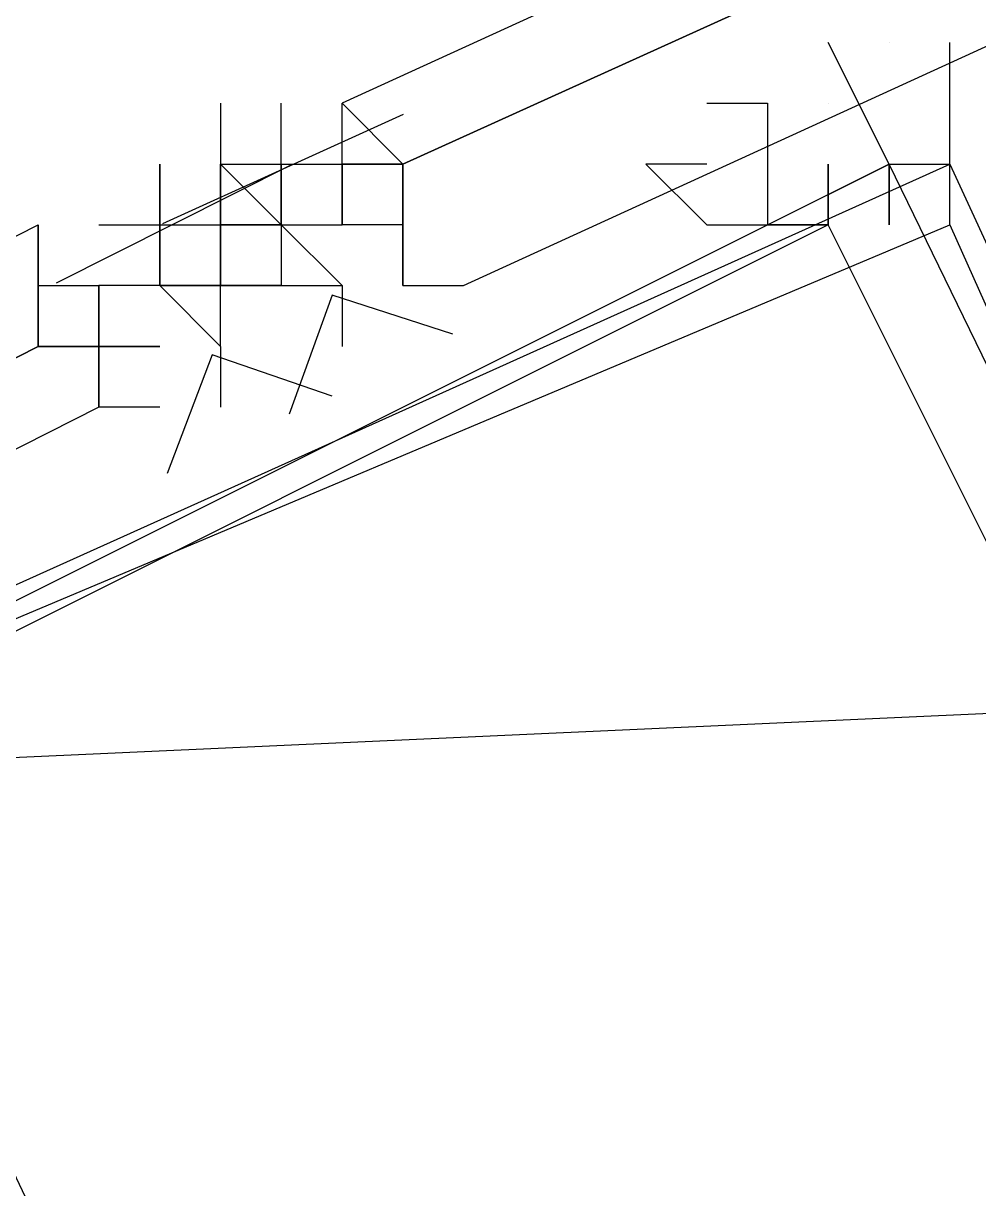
# Model space of a CAD drawing. Header units: feet. Extents: x -84 to 198, y -22 to 181.
# Drawn here: x 40.9168 to 41.1264, y 143.3397 to 143.5953 of the extents above; entities that cross this region are included whole.
import ezdxf

# ---------------------------------------------------------------- set-up
doc = ezdxf.new("R2010")
doc.units = ezdxf.units.FT
doc.layers.add('A-LINEA', color=7, linetype='CONTINUOUS')

msp = doc.modelspace()

# ---------------------------------------------------------------- linework, layer by layer
at = {"layer": 'A-LINEA'}
for p, q in [((137.2414, 147.8002), (39.8639, 143.3866)), ((137.2414, 147.8002), (39.8639, 143.3866)), ((41.0933, 143.5911), (41.0933, 143.5911)), ((41.0933, 143.5911), (41.0933, 143.5911)), ((40.96, 143.5778), (40.96, 143.5644)), ((40.96, 143.5778), (40.96, 143.5644)), ((40.9733, 143.5644), (40.9733, 143.5778)), ((40.9733, 143.5644), (40.9733, 143.5778)), ((40.9867, 143.5778), (40.9867, 143.5778)), ((40.9867, 143.5778), (40.9867, 143.5778)), ((40.9867, 143.5778), (40.9867, 143.5778)), ((40.9867, 143.5778), (40.9867, 143.5778)), ((40.9867, 143.5778), (40.9867, 143.5778)), ((40.9867, 143.5778), (40.9867, 143.5778)), ((40.9867, 143.5644), (40.9867, 143.5778)), ((40.9867, 143.5778), (40.9867, 143.5778)), ((40.9867, 143.5778), (40.9867, 143.5778)), ((40.9867, 143.5778), (40.9867, 143.5778)), ((40.9867, 143.5778), (40.9867, 143.5778)), ((40.9867, 143.5778), (40.9867, 143.5778)), ((40.9867, 143.5778), (40.9867, 143.5778)), ((40.9867, 143.5778), (40.9867, 143.5778)), ((40.9867, 143.5778), (40.9867, 143.5778)), ((40.9867, 143.5778), (40.9867, 143.5778)), ((40.9867, 143.5778), (40.9867, 143.5778)), ((40.9867, 143.5778), (40.9867, 143.5778)), ((40.9867, 143.5778), (40.9867, 143.5778)), ((40.9867, 143.5778), (40.9867, 143.5778)), ((40.9867, 143.5778), (40.9867, 143.5778)), ((40.9867, 143.5778), (40.9867, 143.5778)), ((40.9867, 143.5778), (40.9867, 143.5778)), ((40.9867, 143.5644), (40.9867, 143.5778)), ((40.9867, 143.5778), (40.9867, 143.5778)), ((40.9867, 143.5778), (40.9867, 143.5778)), ((40.9867, 143.5778), (40.9867, 143.5778)), ((40.9867, 143.5778), (40.9867, 143.5778)), ((40.9867, 143.5778), (40.9867, 143.5778)), ((40.9867, 143.5778), (40.9867, 143.5778)), ((40.9867, 143.5778), (40.9867, 143.5778)), ((40.9867, 143.5778), (40.9867, 143.5778)), ((40.9867, 143.5778), (40.9867, 143.5778)), ((40.9867, 143.5778), (40.9867, 143.5778)), ((41.0667, 143.5778), (41.0667, 143.5778)), ((41.0667, 143.5778), (41.0667, 143.5778)), ((41.0933, 143.5778), (41.0933, 143.5778)), ((41.0933, 143.5778), (41.0933, 143.5778)), ((41.0933, 143.5778), (41.0933, 143.5778)), ((41.0933, 143.5778), (41.0933, 143.5778)), ((40.9474, 143.5514), (41.0002, 143.5754)), ((40.9474, 143.5514), (41.0002, 143.5754)), ((40.924, 143.5384), (40.9758, 143.5644)), ((40.924, 143.5384), (40.9758, 143.5644)), ((40.9467, 143.5644), (40.9467, 143.5644)), ((40.9467, 143.5511), (40.9467, 143.5644)), ((40.9467, 143.5644), (40.9467, 143.5644)), ((40.9467, 143.5511), (40.9467, 143.5644)), ((40.9467, 143.5511), (40.9467, 143.5644)), ((40.9467, 143.5644), (40.9467, 143.5511)), ((40.9467, 143.5644), (40.9467, 143.5644)), ((40.9467, 143.5644), (40.9467, 143.5644)), ((40.9467, 143.5644), (40.9467, 143.5511)), ((40.9467, 143.5644), (40.9467, 143.5644)), ((40.9467, 143.5644), (40.9467, 143.5644)), ((40.9467, 143.5511), (40.9467, 143.5644)), ((40.9467, 143.5644), (40.9467, 143.5644)), ((40.9467, 143.5511), (40.9467, 143.5644)), ((40.9467, 143.5511), (40.9467, 143.5644)), ((40.9467, 143.5644), (40.9467, 143.5511)), ((40.9467, 143.5644), (40.9467, 143.5644)), ((40.9467, 143.5644), (40.9467, 143.5644)), ((40.9467, 143.5644), (40.9467, 143.5511)), ((40.9467, 143.5644), (40.9467, 143.5644)), ((40.96, 143.5511), (40.96, 143.5644)), ((40.96, 143.5644), (40.9733, 143.5644)), ((40.96, 143.5644), (40.96, 143.5644)), ((40.96, 143.5644), (40.96, 143.5644)), ((40.96, 143.5644), (40.96, 143.5644)), ((40.96, 143.5644), (40.96, 143.5644)), ((40.96, 143.5644), (40.96, 143.5644)), ((40.96, 143.5644), (40.96, 143.5644)), ((40.96, 143.5644), (40.96, 143.5644)), ((40.96, 143.5644), (40.96, 143.5644)), ((40.96, 143.5644), (40.96, 143.5644)), ((40.96, 143.5644), (40.96, 143.5644)), ((40.96, 143.5644), (40.96, 143.5644)), ((40.96, 143.5644), (40.96, 143.5644)), ((40.96, 143.5644), (40.96, 143.5644)), ((40.96, 143.5644), (40.96, 143.5644)), ((40.96, 143.5644), (40.96, 143.5644)), ((40.96, 143.5644), (40.96, 143.5644)), ((40.96, 143.5644), (40.96, 143.5644)), ((40.96, 143.5511), (40.96, 143.5644)), ((40.96, 143.5644), (40.96, 143.5644)), ((40.96, 143.5644), (40.96, 143.5644)), ((40.96, 143.5644), (40.96, 143.5644)), ((40.96, 143.5644), (40.96, 143.5644)), ((40.96, 143.5644), (40.96, 143.5644)), ((40.96, 143.5644), (40.96, 143.5644)), ((40.96, 143.5644), (40.96, 143.5511)), ((40.96, 143.5644), (40.96, 143.5644)), ((40.96, 143.5644), (40.96, 143.5644)), ((40.96, 143.5644), (40.96, 143.5644)), ((40.96, 143.5644), (40.96, 143.5644)), ((40.96, 143.5511), (40.96, 143.5644)), ((40.96, 143.5644), (40.96, 143.5644)), ((40.96, 143.5644), (40.96, 143.5644)), ((40.96, 143.5511), (40.96, 143.5644)), ((40.96, 143.5644), (40.9733, 143.5644)), ((40.96, 143.5644), (40.96, 143.5644)), ((40.96, 143.5644), (40.96, 143.5644)), ((40.96, 143.5644), (40.96, 143.5644)), ((40.96, 143.5644), (40.96, 143.5644)), ((40.96, 143.5644), (40.96, 143.5644)), ((40.96, 143.5644), (40.96, 143.5644)), ((40.96, 143.5644), (40.96, 143.5644)), ((40.96, 143.5644), (40.96, 143.5644)), ((40.96, 143.5644), (40.96, 143.5644)), ((40.96, 143.5644), (40.96, 143.5644)), ((40.96, 143.5644), (40.96, 143.5644)), ((40.96, 143.5644), (40.96, 143.5644)), ((40.96, 143.5644), (40.96, 143.5644)), ((40.96, 143.5644), (40.96, 143.5644)), ((40.96, 143.5644), (40.96, 143.5644)), ((40.96, 143.5644), (40.96, 143.5644)), ((40.96, 143.5644), (40.96, 143.5644)), ((40.96, 143.5511), (40.96, 143.5644)), ((40.96, 143.5644), (40.96, 143.5644)), ((40.96, 143.5644), (40.96, 143.5644)), ((40.96, 143.5644), (40.96, 143.5644)), ((40.96, 143.5644), (40.96, 143.5644)), ((40.96, 143.5644), (40.96, 143.5644)), ((40.96, 143.5644), (40.96, 143.5644)), ((40.96, 143.5644), (40.96, 143.5511)), ((40.96, 143.5644), (40.96, 143.5644)), ((40.96, 143.5644), (40.96, 143.5644)), ((40.96, 143.5644), (40.96, 143.5644)), ((40.96, 143.5644), (40.96, 143.5644)), ((40.96, 143.5511), (40.96, 143.5644)), ((40.96, 143.5644), (40.96, 143.5644)), ((40.96, 143.5644), (40.96, 143.5644)), ((40.9733, 143.5644), (40.9733, 143.5644)), ((40.9733, 143.5644), (40.9733, 143.5644)), ((40.9733, 143.5511), (40.9733, 143.5644)), ((40.9733, 143.5644), (40.9733, 143.5644)), ((40.9733, 143.5644), (40.9733, 143.5644)), ((40.9733, 143.5644), (40.9733, 143.5644)), ((40.9733, 143.5644), (40.9733, 143.5644)), ((40.9733, 143.5644), (40.9733, 143.5511)), ((40.9733, 143.5644), (40.9867, 143.5644)), ((40.9733, 143.5644), (40.9733, 143.5644)), ((40.9733, 143.5511), (40.9733, 143.5644)), ((40.9733, 143.5644), (40.9733, 143.5644)), ((40.9733, 143.5644), (40.9733, 143.5644)), ((40.9733, 143.5644), (40.9733, 143.5644)), ((40.9733, 143.5511), (40.9733, 143.5644)), ((40.9733, 143.5644), (40.9733, 143.5644)), ((40.9733, 143.5644), (40.9733, 143.5644)), ((40.9733, 143.5644), (40.9733, 143.5644)), ((40.9733, 143.5644), (40.9733, 143.5644)), ((40.9733, 143.5644), (40.9733, 143.5644)), ((40.9733, 143.5644), (40.9733, 143.5644)), ((40.9733, 143.5644), (40.9733, 143.5644)), ((40.9733, 143.5644), (40.9733, 143.5644)), ((40.9733, 143.5644), (40.9733, 143.5644)), ((40.9733, 143.5644), (40.9733, 143.5644)), ((40.9733, 143.5644), (40.9733, 143.5644)), ((40.9733, 143.5644), (40.9733, 143.5644)), ((40.9733, 143.5511), (40.9733, 143.5644)), ((40.9733, 143.5644), (40.9733, 143.5644)), ((40.9733, 143.5644), (40.9733, 143.5644)), ((40.9733, 143.5644), (40.9733, 143.5644)), ((40.9733, 143.5644), (40.9733, 143.5644)), ((40.9733, 143.5644), (40.9733, 143.5511)), ((40.9733, 143.5644), (40.9867, 143.5644)), ((40.9733, 143.5644), (40.9733, 143.5644)), ((40.9733, 143.5511), (40.9733, 143.5644)), ((40.9733, 143.5644), (40.9733, 143.5644)), ((40.9733, 143.5644), (40.9733, 143.5644)), ((40.9733, 143.5644), (40.9733, 143.5644)), ((40.9733, 143.5511), (40.9733, 143.5644)), ((40.9733, 143.5644), (40.9733, 143.5644)), ((40.9733, 143.5644), (40.9733, 143.5644)), ((40.9733, 143.5644), (40.9733, 143.5644)), ((40.9733, 143.5644), (40.9733, 143.5644)), ((40.9733, 143.5644), (40.9733, 143.5644)), ((40.9733, 143.5644), (40.9733, 143.5644)), ((40.9733, 143.5644), (40.9733, 143.5644)), ((40.9733, 143.5644), (40.9733, 143.5644)), ((40.9733, 143.5644), (40.9733, 143.5644)), ((40.9733, 143.5644), (40.9733, 143.5644)), ((40.9867, 143.5644), (40.9867, 143.5644)), ((40.9867, 143.5511), (40.9867, 143.5644)), ((40.9867, 143.5644), (40.9867, 143.5644)), ((40.9867, 143.5644), (40.9867, 143.5644)), ((40.9867, 143.5644), (40.9867, 143.5644)), ((40.9867, 143.5644), (40.9867, 143.5644)), ((40.9867, 143.5644), (40.9867, 143.5644)), ((40.9867, 143.5644), (40.9867, 143.5644)), ((40.9867, 143.5644), (40.9867, 143.5644)), ((40.9867, 143.5644), (40.9867, 143.5644)), ((40.9867, 143.5644), (40.9867, 143.5644)), ((40.9867, 143.5644), (40.9867, 143.5644)), ((40.9867, 143.5644), (40.9867, 143.5644)), ((40.9867, 143.5644), (40.9867, 143.5644)), ((40.9867, 143.5644), (40.9867, 143.5644)), ((40.9867, 143.5644), (40.9867, 143.5644)), ((40.9867, 143.5644), (40.9867, 143.5644)), ((40.9867, 143.5644), (40.9867, 143.5644)), ((40.9867, 143.5644), (40.9867, 143.5644)), ((40.9867, 143.5644), (40.9867, 143.5511)), ((40.9867, 143.5644), (40.9867, 143.5644)), ((40.9867, 143.5644), (40.9867, 143.5644)), ((40.9867, 143.5644), (40.9867, 143.5644)), ((40.9867, 143.5644), (40.9867, 143.5644)), ((40.9867, 143.5644), (40.9867, 143.5644)), ((40.9867, 143.5644), (40.9867, 143.5644)), ((40.9867, 143.5644), (40.9867, 143.5644)), ((40.9867, 143.5511), (40.9867, 143.5644)), ((40.9867, 143.5644), (40.9867, 143.5644)), ((40.9867, 143.5644), (40.9867, 143.5644)), ((40.9867, 143.5644), (40.9867, 143.5644)), ((40.9867, 143.5644), (40.9867, 143.5644)), ((40.9867, 143.5644), (40.9867, 143.5644)), ((40.9867, 143.5644), (40.9867, 143.5644)), ((40.9867, 143.5644), (40.9867, 143.5644)), ((40.9867, 143.5644), (40.9867, 143.5644)), ((40.9867, 143.5644), (40.9867, 143.5644)), ((40.9867, 143.5644), (40.9867, 143.5644)), ((40.9867, 143.5644), (40.9867, 143.5644)), ((40.9867, 143.5644), (40.9867, 143.5644)), ((40.9867, 143.5644), (40.9867, 143.5644)), ((40.9867, 143.5644), (40.9867, 143.5644)), ((40.9867, 143.5644), (40.9867, 143.5644)), ((40.9867, 143.5644), (40.9867, 143.5644)), ((40.9867, 143.5644), (40.9867, 143.5644)), ((40.9867, 143.5644), (40.9867, 143.5511)), ((40.9867, 143.5644), (40.9867, 143.5644)), ((40.9867, 143.5644), (40.9867, 143.5644)), ((40.9867, 143.5644), (40.9867, 143.5644)), ((40.9867, 143.5644), (40.9867, 143.5644)), ((40.9867, 143.5644), (40.9867, 143.5644)), ((40.9867, 143.5644), (40.9867, 143.5644)), ((41, 143.5644), (41, 143.5644)), ((41, 143.5644), (41, 143.5644)), ((41, 143.5644), (41, 143.5644)), ((41, 143.5644), (41, 143.5511)), ((41, 143.5644), (41, 143.5644)), ((41, 143.5644), (41, 143.5644)), ((41, 143.5644), (41, 143.5644)), ((41, 143.5644), (41, 143.5511)), ((40.92, 143.5511), (40.92, 143.5511)), ((40.92, 143.5511), (40.92, 143.5511)), ((40.92, 143.5511), (40.92, 143.5511)), ((40.92, 143.5378), (40.92, 143.5511)), ((40.92, 143.5511), (40.92, 143.5511)), ((40.92, 143.5511), (40.92, 143.5511)), ((40.92, 143.5511), (40.92, 143.5511)), ((40.92, 143.5511), (40.92, 143.5511)), ((40.92, 143.5511), (40.92, 143.5511)), ((40.92, 143.5511), (40.92, 143.5511)), ((40.92, 143.5511), (40.92, 143.5511)), ((40.92, 143.5511), (40.92, 143.5511)), ((40.92, 143.5511), (40.92, 143.5511)), ((40.92, 143.5378), (40.92, 143.5511)), ((40.92, 143.5511), (40.92, 143.5511)), ((40.92, 143.5511), (40.92, 143.5511)), ((40.92, 143.5511), (40.92, 143.5511)), ((40.92, 143.5511), (40.92, 143.5511)), ((40.92, 143.5511), (40.92, 143.5511)), ((40.92, 143.5511), (40.92, 143.5511)), ((40.9333, 143.5511), (40.9467, 143.5511)), ((40.9333, 143.5511), (40.9333, 143.5511)), ((40.9333, 143.5511), (40.9333, 143.5511)), ((40.9333, 143.5511), (40.9333, 143.5511)), ((40.9333, 143.5511), (40.9333, 143.5511)), ((40.9333, 143.5511), (40.9333, 143.5511)), ((40.9333, 143.5511), (40.9333, 143.5511)), ((40.9333, 143.5511), (40.9333, 143.5511)), ((40.9333, 143.5511), (40.9467, 143.5511)), ((40.9333, 143.5511), (40.9333, 143.5511)), ((40.9333, 143.5511), (40.9467, 143.5511)), ((40.9333, 143.5511), (40.9333, 143.5511)), ((40.9333, 143.5511), (40.9333, 143.5511)), ((40.9333, 143.5511), (40.9333, 143.5511)), ((40.9333, 143.5511), (40.9333, 143.5511)), ((40.9333, 143.5511), (40.9333, 143.5511)), ((40.9333, 143.5511), (40.9333, 143.5511)), ((40.9333, 143.5511), (40.9333, 143.5511)), ((40.9333, 143.5511), (40.9467, 143.5511)), ((40.9333, 143.5511), (40.9333, 143.5511)), ((40.9467, 143.5511), (40.9467, 143.5511)), ((40.9467, 143.5511), (40.9467, 143.5511)), ((40.9467, 143.5511), (40.96, 143.5511)), ((40.9467, 143.5511), (40.9467, 143.5511)), ((40.9467, 143.5511), (40.96, 143.5511)), ((40.9467, 143.5511), (40.9467, 143.5511)), ((40.9467, 143.5511), (40.96, 143.5511)), ((40.9467, 143.5511), (40.9467, 143.5378)), ((40.9467, 143.5511), (40.96, 143.5511)), ((40.9467, 143.5511), (40.9467, 143.5511)), ((40.9467, 143.5511), (40.9467, 143.5511)), ((40.9467, 143.5511), (40.9467, 143.5511)), ((40.9467, 143.5511), (40.9467, 143.5511)), ((40.9467, 143.5511), (40.9467, 143.5511)), ((40.9467, 143.5511), (40.9467, 143.5511)), ((40.9467, 143.5511), (40.9467, 143.5511)), ((40.9467, 143.5511), (40.9467, 143.5511)), ((40.9467, 143.5511), (40.9467, 143.5511)), ((40.9467, 143.5511), (40.9467, 143.5511)), ((40.9467, 143.5511), (40.9467, 143.5511)), ((40.9467, 143.5511), (40.9467, 143.5511)), ((40.9467, 143.5511), (40.9467, 143.5511)), ((40.9467, 143.5511), (40.9467, 143.5511)), ((40.9467, 143.5511), (40.9467, 143.5511)), ((40.9467, 143.5511), (40.9467, 143.5511)), ((40.9467, 143.5511), (40.9467, 143.5511)), ((40.9467, 143.5511), (40.9467, 143.5511)), ((40.9467, 143.5511), (40.9467, 143.5511)), ((40.9467, 143.5511), (40.9467, 143.5511)), ((40.9467, 143.5511), (40.9467, 143.5511)), ((40.9467, 143.5511), (40.9467, 143.5511)), ((40.9467, 143.5511), (40.9467, 143.5511)), ((40.9467, 143.5511), (40.9467, 143.5511)), ((40.9467, 143.5511), (40.9467, 143.5511)), ((40.9467, 143.5511), (40.9467, 143.5511)), ((40.9467, 143.5511), (40.9467, 143.5511)), ((40.9467, 143.5511), (40.9467, 143.5511)), ((40.9467, 143.5511), (40.9467, 143.5511)), ((40.9467, 143.5511), (40.9467, 143.5511)), ((40.9467, 143.5511), (40.9467, 143.5511)), ((40.9467, 143.5511), (40.9467, 143.5511)), ((40.9467, 143.5511), (40.9467, 143.5511)), ((40.9467, 143.5511), (40.9467, 143.5511)), ((40.9467, 143.5511), (40.9467, 143.5511)), ((40.9467, 143.5511), (40.9467, 143.5511)), ((40.9467, 143.5511), (40.9467, 143.5511)), ((40.9467, 143.5511), (40.9467, 143.5511)), ((40.9467, 143.5511), (40.9467, 143.5511)), ((40.9467, 143.5511), (40.9467, 143.5511)), ((40.9467, 143.5511), (40.9467, 143.5511)), ((40.9467, 143.5511), (40.9467, 143.5511)), ((40.9467, 143.5511), (40.9467, 143.5511)), ((40.9467, 143.5511), (40.9467, 143.5511)), ((40.9467, 143.5378), (40.9467, 143.5511)), ((40.9467, 143.5511), (40.9467, 143.5511)), ((40.9467, 143.5511), (40.9467, 143.5511)), ((40.9467, 143.5511), (40.9467, 143.5511)), ((40.9467, 143.5378), (40.9467, 143.5511)), ((40.9467, 143.5511), (40.9467, 143.5511)), ((40.9467, 143.5511), (40.9467, 143.5511)), ((40.9467, 143.5511), (40.96, 143.5511)), ((40.9467, 143.5511), (40.9467, 143.5511)), ((40.9467, 143.5511), (40.96, 143.5511)), ((40.9467, 143.5511), (40.9467, 143.5511)), ((40.9467, 143.5511), (40.96, 143.5511)), ((40.9467, 143.5511), (40.9467, 143.5378)), ((40.9467, 143.5511), (40.96, 143.5511)), ((40.9467, 143.5511), (40.9467, 143.5511)), ((40.9467, 143.5511), (40.9467, 143.5511)), ((40.9467, 143.5511), (40.9467, 143.5511)), ((40.9467, 143.5511), (40.9467, 143.5511)), ((40.9467, 143.5511), (40.9467, 143.5511)), ((40.9467, 143.5511), (40.9467, 143.5511)), ((40.9467, 143.5511), (40.9467, 143.5511)), ((40.9467, 143.5511), (40.9467, 143.5511)), ((40.9467, 143.5511), (40.9467, 143.5511)), ((40.9467, 143.5511), (40.9467, 143.5511)), ((40.9467, 143.5511), (40.9467, 143.5511)), ((40.9467, 143.5511), (40.9467, 143.5511)), ((40.9467, 143.5511), (40.9467, 143.5511)), ((40.9467, 143.5511), (40.9467, 143.5511)), ((40.9467, 143.5511), (40.9467, 143.5511)), ((40.9467, 143.5511), (40.9467, 143.5511)), ((40.9467, 143.5511), (40.9467, 143.5511)), ((40.9467, 143.5511), (40.9467, 143.5511)), ((40.9467, 143.5511), (40.9467, 143.5511)), ((40.9467, 143.5511), (40.9467, 143.5511)), ((40.9467, 143.5511), (40.9467, 143.5511)), ((40.9467, 143.5511), (40.9467, 143.5511)), ((40.9467, 143.5511), (40.9467, 143.5511)), ((40.9467, 143.5511), (40.9467, 143.5511)), ((40.9467, 143.5511), (40.9467, 143.5511)), ((40.9467, 143.5511), (40.9467, 143.5511)), ((40.9467, 143.5511), (40.9467, 143.5511)), ((40.9467, 143.5511), (40.9467, 143.5511)), ((40.9467, 143.5511), (40.9467, 143.5511)), ((40.9467, 143.5511), (40.9467, 143.5511)), ((40.9467, 143.5511), (40.9467, 143.5511)), ((40.9467, 143.5511), (40.9467, 143.5511)), ((40.9467, 143.5511), (40.9467, 143.5511)), ((40.9467, 143.5511), (40.9467, 143.5511)), ((40.9467, 143.5511), (40.9467, 143.5511)), ((40.9467, 143.5511), (40.9467, 143.5511)), ((40.9467, 143.5511), (40.9467, 143.5511)), ((40.9467, 143.5511), (40.9467, 143.5511)), ((40.9467, 143.5511), (40.9467, 143.5511)), ((40.9467, 143.5511), (40.9467, 143.5511)), ((40.9467, 143.5511), (40.9467, 143.5511)), ((40.9467, 143.5511), (40.9467, 143.5511)), ((40.9467, 143.5511), (40.9467, 143.5511)), ((40.9467, 143.5511), (40.9467, 143.5511)), ((40.9467, 143.5378), (40.9467, 143.5511)), ((40.9467, 143.5511), (40.9467, 143.5511)), ((40.9467, 143.5511), (40.9467, 143.5511)), ((40.9467, 143.5511), (40.9467, 143.5511)), ((40.9467, 143.5378), (40.9467, 143.5511)), ((40.96, 143.5511), (40.9733, 143.5511)), ((40.96, 143.5511), (40.96, 143.5511)), ((40.96, 143.5511), (40.96, 143.5511)), ((40.96, 143.5511), (40.96, 143.5511)), ((40.96, 143.5511), (40.96, 143.5511)), ((40.96, 143.5511), (40.96, 143.5511)), ((40.96, 143.5511), (40.96, 143.5511)), ((40.96, 143.5511), (40.96, 143.5511)), ((40.96, 143.5378), (40.96, 143.5511)), ((40.96, 143.5511), (40.96, 143.5511)), ((40.96, 143.5511), (40.96, 143.5511)), ((40.96, 143.5511), (40.96, 143.5511)), ((40.96, 143.5511), (40.96, 143.5511)), ((40.96, 143.5511), (40.96, 143.5511)), ((40.96, 143.5511), (40.96, 143.5511)), ((40.96, 143.5511), (40.96, 143.5511)), ((40.96, 143.5511), (40.96, 143.5511)), ((40.96, 143.5511), (40.96, 143.5511)), ((40.96, 143.5511), (40.96, 143.5511)), ((40.96, 143.5511), (40.96, 143.5511)), ((40.96, 143.5511), (40.96, 143.5511)), ((40.96, 143.5511), (40.96, 143.5511)), ((40.96, 143.5511), (40.96, 143.5511)), ((40.96, 143.5511), (40.96, 143.5511)), ((40.96, 143.5511), (40.96, 143.5511)), ((40.96, 143.5511), (40.96, 143.5511)), ((40.96, 143.5511), (40.96, 143.5511)), ((40.96, 143.5511), (40.96, 143.5511)), ((40.96, 143.5511), (40.96, 143.5511)), ((40.96, 143.5511), (40.96, 143.5511)), ((40.96, 143.5511), (40.96, 143.5511)), ((40.9733, 143.5511), (40.96, 143.5511)), ((40.96, 143.5511), (40.96, 143.5511)), ((40.96, 143.5511), (40.96, 143.5511)), ((40.96, 143.5511), (40.96, 143.5511)), ((40.96, 143.5511), (40.96, 143.5511)), ((40.96, 143.5511), (40.96, 143.5511)), ((40.96, 143.5511), (40.96, 143.5511)), ((40.96, 143.5511), (40.96, 143.5511)), ((40.96, 143.5511), (40.96, 143.5511)), ((40.96, 143.5511), (40.96, 143.5511)), ((40.96, 143.5511), (40.96, 143.5511)), ((40.96, 143.5511), (40.96, 143.5511)), ((40.96, 143.5511), (40.9733, 143.5511)), ((40.96, 143.5511), (40.96, 143.5511)), ((40.96, 143.5511), (40.96, 143.5511)), ((40.96, 143.5511), (40.9733, 143.5511)), ((40.96, 143.5511), (40.9733, 143.5511)), ((40.96, 143.5511), (40.96, 143.5511)), ((40.96, 143.5511), (40.96, 143.5511)), ((40.96, 143.5511), (40.96, 143.5511)), ((40.96, 143.5511), (40.96, 143.5511)), ((40.96, 143.5511), (40.96, 143.5511)), ((40.96, 143.5511), (40.96, 143.5511)), ((40.96, 143.5511), (40.96, 143.5511)), ((40.96, 143.5378), (40.96, 143.5511)), ((40.96, 143.5511), (40.96, 143.5511)), ((40.96, 143.5511), (40.96, 143.5511)), ((40.96, 143.5511), (40.96, 143.5511)), ((40.96, 143.5511), (40.96, 143.5511)), ((40.96, 143.5511), (40.96, 143.5511)), ((40.96, 143.5511), (40.96, 143.5511)), ((40.96, 143.5511), (40.96, 143.5511)), ((40.96, 143.5511), (40.96, 143.5511)), ((40.96, 143.5511), (40.96, 143.5511)), ((40.96, 143.5511), (40.96, 143.5511)), ((40.96, 143.5511), (40.96, 143.5511)), ((40.96, 143.5511), (40.96, 143.5511)), ((40.96, 143.5511), (40.96, 143.5511)), ((40.96, 143.5511), (40.96, 143.5511)), ((40.96, 143.5511), (40.96, 143.5511)), ((40.96, 143.5511), (40.96, 143.5511)), ((40.96, 143.5511), (40.96, 143.5511)), ((40.96, 143.5511), (40.96, 143.5511)), ((40.96, 143.5511), (40.96, 143.5511)), ((40.96, 143.5511), (40.96, 143.5511)), ((40.96, 143.5511), (40.96, 143.5511)), ((40.96, 143.5511), (40.96, 143.5511)), ((40.9733, 143.5511), (40.96, 143.5511)), ((40.96, 143.5511), (40.96, 143.5511)), ((40.96, 143.5511), (40.96, 143.5511)), ((40.96, 143.5511), (40.96, 143.5511)), ((40.96, 143.5511), (40.96, 143.5511)), ((40.96, 143.5511), (40.96, 143.5511)), ((40.96, 143.5511), (40.96, 143.5511)), ((40.96, 143.5511), (40.96, 143.5511)), ((40.96, 143.5511), (40.96, 143.5511)), ((40.96, 143.5511), (40.96, 143.5511)), ((40.96, 143.5511), (40.96, 143.5511)), ((40.96, 143.5511), (40.96, 143.5511)), ((40.96, 143.5511), (40.9733, 143.5511)), ((40.96, 143.5511), (40.96, 143.5511)), ((40.96, 143.5511), (40.96, 143.5511)), ((40.96, 143.5511), (40.9733, 143.5511)), ((40.9733, 143.5511), (40.9733, 143.5511)), ((40.9733, 143.5511), (40.9733, 143.5511)), ((40.9733, 143.5511), (40.9733, 143.5511)), ((40.9733, 143.5511), (40.9867, 143.5511)), ((40.9733, 143.5511), (40.9733, 143.5511)), ((40.9733, 143.5511), (40.9733, 143.5511)), ((40.9733, 143.5511), (40.9733, 143.5511)), ((40.9733, 143.5511), (40.9867, 143.5511)), ((40.9733, 143.5511), (40.9733, 143.5511)), ((40.9733, 143.5511), (40.9733, 143.5511)), ((40.9733, 143.5511), (40.9733, 143.5511)), ((40.9733, 143.5511), (40.9733, 143.5511)), ((40.9733, 143.5511), (40.9733, 143.5511)), ((40.9733, 143.5511), (40.9733, 143.5511)), ((40.9733, 143.5511), (40.9733, 143.5511)), ((40.9733, 143.5511), (40.9733, 143.5511)), ((40.9733, 143.5511), (40.9733, 143.5511)), ((40.9733, 143.5511), (40.9733, 143.5511)), ((40.9733, 143.5511), (40.9867, 143.5511)), ((40.9733, 143.5511), (40.9733, 143.5511)), ((40.9733, 143.5511), (40.9733, 143.5511)), ((40.9733, 143.5511), (40.9733, 143.5511)), ((40.9733, 143.5511), (40.9733, 143.5511)), ((40.9733, 143.5511), (40.9733, 143.5511)), ((40.9733, 143.5511), (40.9733, 143.5511)), ((40.9733, 143.5511), (40.9733, 143.5511)), ((40.9733, 143.5511), (40.9733, 143.5511)), ((40.9733, 143.5511), (40.9733, 143.5511)), ((40.9733, 143.5511), (40.9733, 143.5511)), ((40.9733, 143.5511), (40.9733, 143.5511)), ((40.9733, 143.5511), (40.9733, 143.5511)), ((40.9733, 143.5511), (40.9733, 143.5511)), ((40.9733, 143.5511), (40.9733, 143.5511)), ((40.9733, 143.5511), (40.9733, 143.5511)), ((40.9733, 143.5511), (40.9733, 143.5511)), ((40.9733, 143.5511), (40.9733, 143.5511)), ((40.9733, 143.5511), (40.9733, 143.5511)), ((40.9733, 143.5511), (40.9733, 143.5511)), ((40.9733, 143.5511), (40.9733, 143.5511)), ((40.9733, 143.5511), (40.9733, 143.5511)), ((40.9733, 143.5511), (40.9733, 143.5511)), ((40.9733, 143.5511), (40.9733, 143.5511)), ((40.9733, 143.5511), (40.9733, 143.5511)), ((40.9733, 143.5511), (40.9733, 143.5511)), ((40.9733, 143.5511), (40.9733, 143.5511)), ((40.9733, 143.5511), (40.9733, 143.5511)), ((40.9733, 143.5511), (40.9733, 143.5511)), ((40.9733, 143.5511), (40.9733, 143.5511)), ((40.9733, 143.5511), (40.9733, 143.5378)), ((40.9733, 143.5511), (40.9733, 143.5511)), ((40.9733, 143.5511), (40.9733, 143.5511)), ((40.9733, 143.5511), (40.9733, 143.5511)), ((40.9733, 143.5511), (40.9733, 143.5511)), ((40.9733, 143.5511), (40.9733, 143.5511)), ((40.9733, 143.5511), (40.9733, 143.5511)), ((40.9733, 143.5511), (40.9733, 143.5511)), ((40.9733, 143.5511), (40.9733, 143.5511)), ((40.9733, 143.5511), (40.9867, 143.5511)), ((40.9733, 143.5511), (40.9733, 143.5511)), ((40.9733, 143.5511), (40.9733, 143.5511)), ((40.9733, 143.5511), (40.9733, 143.5511)), ((40.9733, 143.5511), (40.9867, 143.5511)), ((40.9733, 143.5511), (40.9733, 143.5511)), ((40.9733, 143.5511), (40.9733, 143.5511)), ((40.9733, 143.5511), (40.9733, 143.5511)), ((40.9733, 143.5511), (40.9733, 143.5511)), ((40.9733, 143.5511), (40.9733, 143.5511)), ((40.9733, 143.5511), (40.9733, 143.5511)), ((40.9733, 143.5511), (40.9733, 143.5511)), ((40.9733, 143.5511), (40.9733, 143.5511)), ((40.9733, 143.5511), (40.9733, 143.5511)), ((40.9733, 143.5511), (40.9733, 143.5511)), ((40.9733, 143.5511), (40.9867, 143.5511)), ((40.9733, 143.5511), (40.9733, 143.5511)), ((40.9733, 143.5511), (40.9733, 143.5511)), ((40.9733, 143.5511), (40.9733, 143.5511)), ((40.9733, 143.5511), (40.9733, 143.5511)), ((40.9733, 143.5511), (40.9733, 143.5511)), ((40.9733, 143.5511), (40.9733, 143.5511)), ((40.9733, 143.5511), (40.9733, 143.5511)), ((40.9733, 143.5511), (40.9733, 143.5511)), ((40.9733, 143.5511), (40.9733, 143.5511)), ((40.9733, 143.5511), (40.9733, 143.5511)), ((40.9733, 143.5511), (40.9733, 143.5511)), ((40.9733, 143.5511), (40.9733, 143.5511)), ((40.9733, 143.5511), (40.9733, 143.5511)), ((40.9733, 143.5511), (40.9733, 143.5511)), ((40.9733, 143.5511), (40.9733, 143.5511)), ((40.9733, 143.5511), (40.9733, 143.5511)), ((40.9733, 143.5511), (40.9733, 143.5511)), ((40.9733, 143.5511), (40.9733, 143.5511)), ((40.9733, 143.5511), (40.9733, 143.5511)), ((40.9733, 143.5511), (40.9733, 143.5511)), ((40.9733, 143.5511), (40.9733, 143.5511)), ((40.9733, 143.5511), (40.9733, 143.5511)), ((40.9733, 143.5511), (40.9733, 143.5511)), ((40.9733, 143.5511), (40.9733, 143.5511)), ((40.9733, 143.5511), (40.9733, 143.5511)), ((40.9733, 143.5511), (40.9733, 143.5511)), ((40.9733, 143.5511), (40.9733, 143.5511)), ((40.9733, 143.5511), (40.9733, 143.5511)), ((40.9733, 143.5511), (40.9733, 143.5511)), ((40.9733, 143.5511), (40.9733, 143.5378)), ((40.9733, 143.5511), (40.9733, 143.5511)), ((40.9733, 143.5511), (40.9733, 143.5511)), ((40.9733, 143.5511), (40.9733, 143.5511)), ((40.9733, 143.5511), (40.9733, 143.5511)), ((40.9733, 143.5511), (40.9733, 143.5511)), ((41, 143.5511), (40.9867, 143.5511)), ((40.9867, 143.5511), (40.9867, 143.5511)), ((40.9867, 143.5511), (40.9867, 143.5511)), ((40.9867, 143.5511), (40.9867, 143.5511)), ((40.9867, 143.5511), (40.9867, 143.5511)), ((40.9867, 143.5511), (40.9867, 143.5511)), ((40.9867, 143.5511), (40.9867, 143.5511)), ((40.9867, 143.5511), (40.9867, 143.5511)), ((40.9867, 143.5511), (40.9867, 143.5511)), ((40.9867, 143.5511), (40.9867, 143.5511)), ((40.9867, 143.5511), (40.9867, 143.5511)), ((40.9867, 143.5511), (40.9867, 143.5511)), ((40.9867, 143.5511), (40.9867, 143.5511)), ((40.9867, 143.5511), (40.9867, 143.5511)), ((40.9867, 143.5511), (40.9867, 143.5511)), ((40.9867, 143.5511), (40.9867, 143.5511)), ((40.9867, 143.5511), (40.9867, 143.5511)), ((40.9867, 143.5511), (40.9867, 143.5511)), ((40.9867, 143.5511), (40.9867, 143.5511)), ((41, 143.5511), (40.9867, 143.5511)), ((40.9867, 143.5511), (40.9867, 143.5511)), ((40.9867, 143.5511), (40.9867, 143.5511)), ((40.9867, 143.5511), (40.9867, 143.5511)), ((40.9867, 143.5511), (40.9867, 143.5511)), ((40.9867, 143.5511), (40.9867, 143.5511)), ((40.9867, 143.5511), (40.9867, 143.5511)), ((40.9867, 143.5511), (40.9867, 143.5511)), ((40.9867, 143.5511), (40.9867, 143.5511)), ((40.9867, 143.5511), (40.9867, 143.5511)), ((40.9867, 143.5511), (40.9867, 143.5511)), ((40.9867, 143.5511), (40.9867, 143.5511)), ((40.9867, 143.5511), (40.9867, 143.5511)), ((40.9867, 143.5511), (40.9867, 143.5511)), ((40.9867, 143.5511), (40.9867, 143.5511)), ((40.9867, 143.5511), (40.9867, 143.5511)), ((40.9867, 143.5511), (40.9867, 143.5511)), ((40.9867, 143.5511), (40.9867, 143.5511)), ((40.9867, 143.5511), (40.9867, 143.5511)), ((41, 143.5511), (41, 143.5511)), ((41, 143.5511), (41, 143.5511)), ((41, 143.5511), (41, 143.5511)), ((41, 143.5511), (41, 143.5511)), ((41, 143.5511), (41, 143.5511)), ((41, 143.5511), (41, 143.5511)), ((41, 143.5511), (41, 143.5511)), ((41, 143.5511), (41, 143.5511)), ((41, 143.5511), (41, 143.5511)), ((41, 143.5511), (41, 143.5511)), ((41, 143.5511), (41, 143.5511)), ((41, 143.5511), (41, 143.5511)), ((41, 143.5511), (41, 143.5511)), ((41, 143.5511), (41, 143.5511)), ((41, 143.5511), (41, 143.5511)), ((41, 143.5511), (41, 143.5511)), ((41, 143.5511), (41, 143.5511)), ((41, 143.5511), (41, 143.5511)), ((40.92, 143.5378), (40.92, 143.5378)), ((40.92, 143.5378), (40.92, 143.5378)), ((40.92, 143.5378), (40.92, 143.5378)), ((40.92, 143.5378), (40.92, 143.5378)), ((40.92, 143.5378), (40.92, 143.5378)), ((40.92, 143.5378), (40.92, 143.5378)), ((40.92, 143.5378), (40.92, 143.5378)), ((40.92, 143.5378), (40.92, 143.5378)), ((40.92, 143.5378), (40.92, 143.5378)), ((40.92, 143.5378), (40.92, 143.5378)), ((40.92, 143.5378), (40.92, 143.5378)), ((40.92, 143.5378), (40.92, 143.5378)), ((40.92, 143.5378), (40.92, 143.5378)), ((40.92, 143.5378), (40.92, 143.5378)), ((40.92, 143.5378), (40.92, 143.5378)), ((40.92, 143.5378), (40.92, 143.5378)), ((40.92, 143.5378), (40.92, 143.5378)), ((40.92, 143.5378), (40.92, 143.5378)), ((40.92, 143.5378), (40.92, 143.5378)), ((40.92, 143.5378), (40.92, 143.5378)), ((40.92, 143.5378), (40.92, 143.5378)), ((40.92, 143.5378), (40.92, 143.5378)), ((40.92, 143.5378), (40.92, 143.5378)), ((40.92, 143.5378), (40.92, 143.5378)), ((40.9333, 143.5378), (40.9333, 143.5378)), ((40.9333, 143.5378), (40.9333, 143.5378)), ((40.9467, 143.5378), (40.9333, 143.5378)), ((40.9333, 143.5378), (40.9333, 143.5378)), ((40.9333, 143.5378), (40.9333, 143.5378)), ((40.9333, 143.5378), (40.9333, 143.5378)), ((40.9333, 143.5378), (40.9333, 143.5378)), ((40.9333, 143.5378), (40.9333, 143.5378)), ((40.9333, 143.5378), (40.9333, 143.5378)), ((40.9333, 143.5378), (40.9333, 143.5378)), ((40.9333, 143.5378), (40.9333, 143.5378)), ((40.9333, 143.5378), (40.9333, 143.5378)), ((40.9333, 143.5378), (40.9333, 143.5378)), ((40.9333, 143.5378), (40.9333, 143.5378)), ((40.9333, 143.5378), (40.9333, 143.5378)), ((40.9333, 143.5378), (40.9333, 143.5378)), ((40.9333, 143.5378), (40.9333, 143.5378)), ((40.9333, 143.5378), (40.9333, 143.5378)), ((40.9333, 143.5378), (40.9333, 143.5378)), ((40.9333, 143.5378), (40.9333, 143.5378)), ((40.9333, 143.5378), (40.9333, 143.5378)), ((40.9333, 143.5378), (40.9333, 143.5244)), ((40.9333, 143.5378), (40.9333, 143.5378)), ((40.9333, 143.5378), (40.9333, 143.5378)), ((40.9333, 143.5244), (40.9333, 143.5378)), ((40.9333, 143.5378), (40.9333, 143.5378)), ((40.9333, 143.5378), (40.9333, 143.5378)), ((40.9333, 143.5378), (40.9333, 143.5378)), ((40.9333, 143.5378), (40.9333, 143.5378)), ((40.9333, 143.5378), (40.9333, 143.5378)), ((40.9333, 143.5378), (40.9333, 143.5378)), ((40.9467, 143.5378), (40.9333, 143.5378)), ((40.9333, 143.5378), (40.9333, 143.5378)), ((40.9333, 143.5378), (40.9333, 143.5378)), ((40.9333, 143.5378), (40.9333, 143.5378)), ((40.9333, 143.5378), (40.9333, 143.5378)), ((40.9333, 143.5378), (40.9333, 143.5378)), ((40.9333, 143.5378), (40.9333, 143.5378)), ((40.9333, 143.5378), (40.9333, 143.5378)), ((40.9333, 143.5378), (40.9333, 143.5378)), ((40.9333, 143.5378), (40.9333, 143.5378)), ((40.9333, 143.5378), (40.9333, 143.5378)), ((40.9333, 143.5378), (40.9333, 143.5378)), ((40.9333, 143.5378), (40.9333, 143.5378)), ((40.9333, 143.5378), (40.9333, 143.5378)), ((40.9333, 143.5378), (40.9333, 143.5378)), ((40.9333, 143.5378), (40.9333, 143.5378)), ((40.9333, 143.5378), (40.9333, 143.5378)), ((40.9333, 143.5378), (40.9333, 143.5378)), ((40.9333, 143.5378), (40.9333, 143.5378)), ((40.9333, 143.5378), (40.9333, 143.5244)), ((40.9333, 143.5378), (40.9333, 143.5378)), ((40.9333, 143.5378), (40.9333, 143.5378)), ((40.9333, 143.5244), (40.9333, 143.5378)), ((40.9333, 143.5378), (40.9333, 143.5378)), ((40.9333, 143.5378), (40.9333, 143.5378)), ((40.9333, 143.5378), (40.9333, 143.5378)), ((40.9333, 143.5378), (40.9333, 143.5378)), ((40.9467, 143.5378), (40.9467, 143.5378)), ((40.9467, 143.5378), (40.9467, 143.5378)), ((40.9467, 143.5378), (40.9467, 143.5378)), ((40.9467, 143.5378), (40.96, 143.5378)), ((40.9467, 143.5378), (40.9467, 143.5378)), ((40.9467, 143.5378), (40.9467, 143.5378)), ((40.9467, 143.5378), (40.9467, 143.5378)), ((40.9467, 143.5378), (40.9467, 143.5378)), ((40.9467, 143.5378), (40.9467, 143.5378)), ((40.9467, 143.5378), (40.9467, 143.5378)), ((40.9467, 143.5378), (40.9467, 143.5378)), ((40.9467, 143.5378), (40.9467, 143.5378)), ((40.9467, 143.5378), (40.9467, 143.5378)), ((40.9467, 143.5378), (40.9467, 143.5378)), ((40.9467, 143.5378), (40.9467, 143.5378)), ((40.9467, 143.5378), (40.9467, 143.5378)), ((40.9467, 143.5378), (40.9467, 143.5378)), ((40.9467, 143.5378), (40.9467, 143.5378)), ((40.9467, 143.5378), (40.9467, 143.5378)), ((40.9467, 143.5378), (40.9467, 143.5378)), ((40.96, 143.5378), (40.9467, 143.5378)), ((40.9467, 143.5378), (40.9467, 143.5378)), ((40.9467, 143.5378), (40.9467, 143.5378)), ((40.9467, 143.5378), (40.9467, 143.5378)), ((40.9467, 143.5378), (40.9467, 143.5378)), ((40.9467, 143.5378), (40.9467, 143.5378)), ((40.9467, 143.5378), (40.9467, 143.5378)), ((40.9467, 143.5378), (40.9467, 143.5378)), ((40.9467, 143.5378), (40.9467, 143.5378)), ((40.9467, 143.5378), (40.9467, 143.5378)), ((40.9467, 143.5378), (40.9467, 143.5378)), ((40.9467, 143.5378), (40.9467, 143.5378)), ((40.9467, 143.5378), (40.9467, 143.5378)), ((40.9467, 143.5378), (40.9467, 143.5378)), ((40.9467, 143.5378), (40.9467, 143.5378)), ((40.9467, 143.5378), (40.9467, 143.5378)), ((40.9467, 143.5378), (40.9467, 143.5378)), ((40.9467, 143.5378), (40.9467, 143.5378)), ((40.9467, 143.5378), (40.9467, 143.5378)), ((40.9467, 143.5378), (40.9467, 143.5378)), ((40.9467, 143.5378), (40.9467, 143.5378)), ((40.9467, 143.5378), (40.9467, 143.5378)), ((40.9467, 143.5378), (40.96, 143.5378)), ((40.9467, 143.5378), (40.9467, 143.5378)), ((40.9467, 143.5378), (40.9467, 143.5378)), ((40.9467, 143.5378), (40.9467, 143.5378)), ((40.9467, 143.5378), (40.96, 143.5378)), ((40.9467, 143.5378), (40.9467, 143.5378)), ((40.9467, 143.5378), (40.9467, 143.5378)), ((40.9467, 143.5378), (40.9467, 143.5378)), ((40.9467, 143.5378), (40.9467, 143.5378)), ((40.9467, 143.5378), (40.9467, 143.5378)), ((40.9467, 143.5378), (40.9467, 143.5378)), ((40.9467, 143.5378), (40.9467, 143.5378)), ((40.9467, 143.5378), (40.9467, 143.5378)), ((40.9467, 143.5378), (40.9467, 143.5378)), ((40.9467, 143.5378), (40.9467, 143.5378)), ((40.9467, 143.5378), (40.9467, 143.5378)), ((40.9467, 143.5378), (40.9467, 143.5378)), ((40.9467, 143.5378), (40.9467, 143.5378)), ((40.9467, 143.5378), (40.9467, 143.5378)), ((40.9467, 143.5378), (40.9467, 143.5378)), ((40.9467, 143.5378), (40.9467, 143.5378)), ((40.96, 143.5378), (40.9467, 143.5378)), ((40.9467, 143.5378), (40.9467, 143.5378)), ((40.9467, 143.5378), (40.9467, 143.5378)), ((40.9467, 143.5378), (40.9467, 143.5378)), ((40.9467, 143.5378), (40.9467, 143.5378)), ((40.9467, 143.5378), (40.9467, 143.5378)), ((40.9467, 143.5378), (40.9467, 143.5378)), ((40.9467, 143.5378), (40.9467, 143.5378)), ((40.9467, 143.5378), (40.9467, 143.5378)), ((40.9467, 143.5378), (40.9467, 143.5378)), ((40.9467, 143.5378), (40.9467, 143.5378)), ((40.9467, 143.5378), (40.9467, 143.5378)), ((40.9467, 143.5378), (40.9467, 143.5378)), ((40.9467, 143.5378), (40.9467, 143.5378)), ((40.9467, 143.5378), (40.9467, 143.5378)), ((40.9467, 143.5378), (40.9467, 143.5378)), ((40.9467, 143.5378), (40.9467, 143.5378)), ((40.9467, 143.5378), (40.9467, 143.5378)), ((40.9467, 143.5378), (40.9467, 143.5378)), ((40.9467, 143.5378), (40.9467, 143.5378)), ((40.9467, 143.5378), (40.9467, 143.5378)), ((40.9467, 143.5378), (40.9467, 143.5378)), ((40.9467, 143.5378), (40.96, 143.5378)), ((40.96, 143.5378), (40.96, 143.5378)), ((40.96, 143.5378), (40.96, 143.5378)), ((40.96, 143.5378), (40.96, 143.5378)), ((40.96, 143.5378), (40.96, 143.5378)), ((40.96, 143.5378), (40.96, 143.5378)), ((40.96, 143.5378), (40.96, 143.5378)), ((40.96, 143.5378), (40.96, 143.5378)), ((40.96, 143.5378), (40.96, 143.5378)), ((40.96, 143.5378), (40.96, 143.5378)), ((40.96, 143.5378), (40.96, 143.5378)), ((40.96, 143.5378), (40.96, 143.5378)), ((40.96, 143.5244), (40.96, 143.5378)), ((40.96, 143.5378), (40.96, 143.5378)), ((40.96, 143.5244), (40.96, 143.5378)), ((40.96, 143.5378), (40.96, 143.5378)), ((40.96, 143.5378), (40.96, 143.5378)), ((40.96, 143.5378), (40.96, 143.5378)), ((40.96, 143.5378), (40.96, 143.5378)), ((40.96, 143.5378), (40.96, 143.5378)), ((40.96, 143.5378), (40.96, 143.5378)), ((40.96, 143.5378), (40.96, 143.5378)), ((40.96, 143.5378), (40.96, 143.5378)), ((40.96, 143.5378), (40.96, 143.5378)), ((40.96, 143.5378), (40.96, 143.5378)), ((40.9733, 143.5378), (40.96, 143.5378)), ((40.96, 143.5378), (40.96, 143.5378)), ((40.96, 143.5378), (40.96, 143.5378)), ((40.96, 143.5378), (40.96, 143.5378)), ((40.96, 143.5378), (40.96, 143.5378)), ((40.96, 143.5378), (40.96, 143.5378)), ((40.96, 143.5378), (40.96, 143.5378)), ((40.96, 143.5378), (40.96, 143.5378)), ((40.96, 143.5378), (40.96, 143.5378)), ((40.96, 143.5378), (40.9733, 143.5378)), ((40.96, 143.5378), (40.96, 143.5378)), ((40.96, 143.5378), (40.96, 143.5378)), ((40.96, 143.5378), (40.96, 143.5378)), ((40.96, 143.5378), (40.96, 143.5378)), ((40.96, 143.5378), (40.96, 143.5378)), ((40.96, 143.5378), (40.96, 143.5378)), ((40.96, 143.5378), (40.96, 143.5378)), ((40.96, 143.5378), (40.96, 143.5378)), ((40.96, 143.5378), (40.96, 143.5378)), ((40.96, 143.5378), (40.96, 143.5378)), ((40.96, 143.5378), (40.96, 143.5378)), ((40.96, 143.5378), (40.96, 143.5378)), ((40.96, 143.5378), (40.96, 143.5378)), ((40.96, 143.5378), (40.96, 143.5378)), ((40.96, 143.5378), (40.96, 143.5378)), ((40.96, 143.5378), (40.96, 143.5378)), ((40.96, 143.5244), (40.96, 143.5378)), ((40.96, 143.5378), (40.96, 143.5378)), ((40.96, 143.5244), (40.96, 143.5378)), ((40.96, 143.5378), (40.96, 143.5378)), ((40.96, 143.5378), (40.96, 143.5378)), ((40.96, 143.5378), (40.96, 143.5378)), ((40.96, 143.5378), (40.96, 143.5378)), ((40.96, 143.5378), (40.96, 143.5378)), ((40.96, 143.5378), (40.96, 143.5378)), ((40.96, 143.5378), (40.96, 143.5378)), ((40.96, 143.5378), (40.96, 143.5378)), ((40.96, 143.5378), (40.96, 143.5378)), ((40.96, 143.5378), (40.96, 143.5378)), ((40.9733, 143.5378), (40.96, 143.5378)), ((40.96, 143.5378), (40.96, 143.5378)), ((40.96, 143.5378), (40.96, 143.5378)), ((40.96, 143.5378), (40.96, 143.5378)), ((40.96, 143.5378), (40.96, 143.5378)), ((40.96, 143.5378), (40.96, 143.5378)), ((40.96, 143.5378), (40.96, 143.5378)), ((40.96, 143.5378), (40.96, 143.5378)), ((40.96, 143.5378), (40.96, 143.5378)), ((40.96, 143.5378), (40.9733, 143.5378)), ((40.96, 143.5378), (40.96, 143.5378)), ((40.96, 143.5378), (40.96, 143.5378)), ((40.96, 143.5378), (40.96, 143.5378)), ((40.96, 143.5378), (40.96, 143.5378)), ((40.96, 143.5378), (40.96, 143.5378)), ((40.9733, 143.5378), (40.9733, 143.5378)), ((40.9733, 143.5378), (40.9733, 143.5378)), ((40.9733, 143.5378), (40.9733, 143.5378)), ((40.9733, 143.5378), (40.9733, 143.5378)), ((40.9733, 143.5378), (40.9733, 143.5378)), ((40.9733, 143.5378), (40.9733, 143.5378)), ((40.9733, 143.5378), (40.9733, 143.5378)), ((40.9733, 143.5378), (40.9733, 143.5378)), ((40.9733, 143.5378), (40.9733, 143.5378)), ((40.9733, 143.5378), (40.9733, 143.5378)), ((40.9733, 143.5378), (40.9733, 143.5378)), ((40.9733, 143.5378), (40.9733, 143.5378)), ((40.9733, 143.5378), (40.9733, 143.5378)), ((40.9733, 143.5378), (40.9733, 143.5378)), ((40.9733, 143.5378), (40.9733, 143.5378)), ((40.9733, 143.5378), (40.9733, 143.5378)), ((40.9733, 143.5378), (40.9733, 143.5378)), ((40.9733, 143.5378), (40.9867, 143.5378)), ((40.9733, 143.5378), (40.9733, 143.5378)), ((40.9733, 143.5378), (40.9733, 143.5378)), ((40.9733, 143.5378), (40.9733, 143.5378)), ((40.9733, 143.5378), (40.9733, 143.5378)), ((40.9733, 143.5378), (40.9733, 143.5378)), ((40.9733, 143.5378), (40.9733, 143.5378)), ((40.9733, 143.5378), (40.9733, 143.5378)), ((40.9733, 143.5378), (40.9733, 143.5378)), ((40.9733, 143.5378), (40.9733, 143.5378)), ((40.9733, 143.5378), (40.9733, 143.5378)), ((40.9733, 143.5378), (40.9733, 143.5378)), ((40.9733, 143.5378), (40.9733, 143.5378)), ((40.9733, 143.5378), (40.9733, 143.5378)), ((40.9733, 143.5378), (40.9733, 143.5378)), ((40.9733, 143.5378), (40.9733, 143.5378)), ((40.9733, 143.5378), (40.9733, 143.5378)), ((40.9733, 143.5378), (40.9733, 143.5378)), ((40.9733, 143.5378), (40.9867, 143.5378)), ((41, 143.5378), (41, 143.5378)), ((41, 143.5378), (41, 143.5378)), ((41, 143.5378), (41, 143.5378)), ((41, 143.5378), (41, 143.5378)), ((41, 143.5378), (41, 143.5378)), ((41, 143.5378), (41, 143.5378)), ((41, 143.5378), (41, 143.5378)), ((41, 143.5378), (41, 143.5378)), ((41, 143.5378), (41, 143.5378)), ((41, 143.5378), (41, 143.5378)), ((41, 143.5378), (41, 143.5378)), ((41, 143.5378), (41, 143.5378)), ((40.9333, 143.5111), (40.9333, 143.5244)), ((40.9467, 143.5244), (40.9333, 143.5244)), ((40.9333, 143.5244), (40.9333, 143.5244)), ((40.9333, 143.5244), (40.9333, 143.5244)), ((40.9333, 143.5244), (40.9333, 143.5244)), ((40.9333, 143.5244), (40.9333, 143.5244)), ((40.9467, 143.5244), (40.9333, 143.5244)), ((40.9333, 143.5244), (40.9333, 143.5244)), ((40.9333, 143.5244), (40.9333, 143.5244)), ((40.9333, 143.5244), (40.9333, 143.5244)), ((40.9333, 143.5244), (40.9333, 143.5244)), ((40.9333, 143.5244), (40.9333, 143.5244)), ((40.9333, 143.5244), (40.9333, 143.5244)), ((40.9333, 143.5244), (40.9333, 143.5244)), ((40.9333, 143.5244), (40.9467, 143.5244)), ((40.9333, 143.5244), (40.9467, 143.5244)), ((40.9333, 143.5111), (40.9333, 143.5244)), ((40.9467, 143.5244), (40.9333, 143.5244)), ((40.9333, 143.5244), (40.9333, 143.5244)), ((40.9333, 143.5244), (40.9333, 143.5244)), ((40.9333, 143.5244), (40.9333, 143.5244)), ((40.9333, 143.5244), (40.9333, 143.5244)), ((40.9467, 143.5244), (40.9333, 143.5244)), ((40.9333, 143.5244), (40.9333, 143.5244)), ((40.9333, 143.5244), (40.9333, 143.5244)), ((40.9333, 143.5244), (40.9333, 143.5244)), ((40.9333, 143.5244), (40.9333, 143.5244)), ((40.9333, 143.5244), (40.9333, 143.5244)), ((40.9333, 143.5244), (40.9333, 143.5244)), ((40.9333, 143.5244), (40.9333, 143.5244)), ((40.9333, 143.5244), (40.9467, 143.5244)), ((40.9333, 143.5244), (40.9467, 143.5244)), ((40.9467, 143.5244), (40.9467, 143.5244)), ((40.9467, 143.5244), (40.9467, 143.5244)), ((40.9467, 143.5244), (40.9467, 143.5244)), ((40.9467, 143.5244), (40.9467, 143.5244)), ((40.9467, 143.5244), (40.9467, 143.5244)), ((40.9467, 143.5244), (40.9467, 143.5244)), ((40.96, 143.5244), (40.96, 143.5244)), ((40.96, 143.5244), (40.96, 143.5244)), ((40.96, 143.5244), (40.96, 143.5244)), ((40.96, 143.5244), (40.96, 143.5244)), ((40.96, 143.5244), (40.96, 143.5244)), ((40.96, 143.5244), (40.96, 143.5244)), ((40.96, 143.5244), (40.96, 143.5244)), ((40.96, 143.5244), (40.96, 143.5244)), ((40.96, 143.5244), (40.96, 143.5244)), ((40.96, 143.5244), (40.96, 143.5244)), ((40.96, 143.5244), (40.96, 143.5244)), ((40.96, 143.5244), (40.96, 143.5244)), ((40.96, 143.5244), (40.96, 143.5244)), ((40.96, 143.5244), (40.96, 143.5244)), ((40.96, 143.5244), (40.96, 143.5244)), ((40.96, 143.5244), (40.96, 143.5244)), ((40.96, 143.5244), (40.96, 143.5244)), ((40.96, 143.5244), (40.96, 143.5244)), ((40.96, 143.5244), (40.96, 143.5244)), ((40.96, 143.5244), (40.96, 143.5244)), ((40.9333, 143.5111), (40.9333, 143.5111)), ((40.9333, 143.5111), (40.9333, 143.5111)), ((40.9333, 143.5111), (40.9333, 143.5111)), ((40.9333, 143.5111), (40.9333, 143.5111)), ((40.9333, 143.5111), (40.9333, 143.5111)), ((40.9333, 143.5111), (40.9333, 143.5111)), ((40.9333, 143.5111), (40.9333, 143.5111)), ((40.9333, 143.5111), (40.9333, 143.5111)), ((40.9333, 143.5111), (40.9333, 143.5111)), ((40.9333, 143.5111), (40.9333, 143.5111)), ((40.9333, 143.5111), (40.9333, 143.5111)), ((40.9333, 143.5111), (40.9333, 143.5111)), ((40.9333, 143.5111), (40.9333, 143.5111)), ((40.9333, 143.5111), (40.9333, 143.5111)), ((40.9467, 143.5111), (40.9467, 143.5111)), ((40.9467, 143.5111), (40.9467, 143.5111))]:
    msp.add_line(p, q, dxfattribs=at)
for points in [[(44.5733, 145.2178), (40.9867, 143.5778), (41, 143.5644), (44.5867, 145.1911), (44.5867, 145.2178), (44.5733, 145.2178)], [(44.5733, 145.2178), (40.9867, 143.5778), (41, 143.5644), (44.5867, 145.1911), (44.5867, 145.2178), (44.5733, 145.2178)], [(44.5867, 145.1911), (41, 143.5644), (41, 143.5511), (41, 143.5378), (41.0133, 143.5378), (44.6, 145.1778), (44.5867, 145.1911)], [(44.5867, 145.1911), (41, 143.5644), (41, 143.5511), (41, 143.5378), (41.0133, 143.5378), (44.6, 145.1778), (44.5867, 145.1911)], [(41.1067, 143.5644), (41.0933, 143.5911), (41.0933, 143.5911), (41.0933, 143.5911)], [(41.1067, 143.5644), (41.0933, 143.5911), (41.0933, 143.5911), (41.0933, 143.5911)], [(41.1067, 143.5911), (41.1067, 143.5911), (41.1067, 143.5911)], [(41.1067, 143.5911), (41.1067, 143.5911), (41.1067, 143.5911)], [(41.12, 143.5511), (41.12, 143.5644), (41.12, 143.5644), (41.12, 143.5644), (41.12, 143.5644), (41.12, 143.5644), (41.12, 143.5644), (41.12, 143.5644), (41.12, 143.5911), (41.12, 143.5911)], [(41.12, 143.5511), (41.12, 143.5644), (41.12, 143.5644), (41.12, 143.5644), (41.12, 143.5644), (41.12, 143.5644), (41.12, 143.5644), (41.12, 143.5644), (41.12, 143.5911), (41.12, 143.5911)], [(41, 143.5378), (41, 143.5511), (41, 143.5644), (40.9867, 143.5644), (40.9867, 143.5778)], [(41, 143.5378), (41, 143.5511), (41, 143.5644), (40.9867, 143.5644), (40.9867, 143.5778)], [(41.0667, 143.5778), (41.08, 143.5778), (41.08, 143.5778), (41.08, 143.5778)], [(41.0667, 143.5778), (41.08, 143.5778), (41.08, 143.5778), (41.08, 143.5778)], [(41.08, 143.5778), (41.08, 143.5778), (41.08, 143.5778), (41.08, 143.5511), (41.08, 143.5511), (41.1067, 143.5644), (41.1067, 143.5644), (41.1067, 143.5511), (41.1067, 143.5511), (41.1067, 143.5511), (41.1067, 143.5511), (41.1067, 143.5511)], [(41.08, 143.5778), (41.08, 143.5778), (41.08, 143.5778), (41.08, 143.5511), (41.08, 143.5511), (41.1067, 143.5644), (41.1067, 143.5644), (41.1067, 143.5511), (41.1067, 143.5511), (41.1067, 143.5511), (41.1067, 143.5511), (41.1067, 143.5511)], [(41.1067, 142.9111), (41.36, 143.0444), (41.1067, 143.5644), (40.84, 143.4311), (41.1067, 142.9111)], [(41.1067, 142.9111), (41.36, 143.0444), (41.1067, 143.5644), (40.84, 143.4311), (41.1067, 142.9111)], [(41.36, 143.0444), (41.0933, 142.9244), (40.8533, 143.4444), (41.12, 143.5644), (41.36, 143.0444)], [(41.36, 143.0444), (41.0933, 142.9244), (40.8533, 143.4444), (41.12, 143.5644), (41.36, 143.0444)], [(40.9467, 143.5644), (40.9467, 143.5511), (40.9467, 143.5644), (40.9467, 143.5511)], [(40.9467, 143.5644), (40.9467, 143.5511), (40.9467, 143.5644), (40.9467, 143.5511)], [(40.9733, 143.5511), (40.9733, 143.5511), (40.96, 143.5511), (40.96, 143.5644)], [(40.96, 143.5644), (40.9733, 143.5511), (40.9867, 143.5378), (40.9867, 143.5244)], [(40.9733, 143.5511), (40.9733, 143.5511), (40.96, 143.5511), (40.96, 143.5644)], [(40.96, 143.5644), (40.9733, 143.5511), (40.9867, 143.5378), (40.9867, 143.5244)], [(40.9867, 143.5644), (40.9867, 143.5644), (41, 143.5644)], [(40.9867, 143.5644), (40.9867, 143.5644), (41, 143.5644)], [(41.0667, 143.5644), (41.0533, 143.5644), (41.0533, 143.5644), (41.0667, 143.5511), (41.0667, 143.5511), (41.08, 143.5511), (41.08, 143.5511), (41.08, 143.5511), (41.08, 143.5511), (41.08, 143.5511), (41.0933, 143.5511), (41.0933, 143.5511), (41.0933, 143.5511), (41.0933, 143.5511), (41.0933, 143.5511), (41.0933, 143.5644), (41.0933, 143.5644), (41.0933, 143.5644), (41.0933, 143.5644)], [(41.0667, 143.5644), (41.0533, 143.5644), (41.0533, 143.5644), (41.0667, 143.5511), (41.0667, 143.5511), (41.08, 143.5511), (41.08, 143.5511), (41.08, 143.5511), (41.08, 143.5511), (41.08, 143.5511), (41.0933, 143.5511), (41.0933, 143.5511), (41.0933, 143.5511), (41.0933, 143.5511), (41.0933, 143.5511), (41.0933, 143.5644), (41.0933, 143.5644), (41.0933, 143.5644), (41.0933, 143.5644)], [(41.0933, 143.5644), (41.0933, 143.5511), (41.0933, 143.5511), (41.0933, 143.5511), (41.08, 143.5511)], [(41.0933, 143.5644), (41.0933, 143.5511), (41.0933, 143.5511), (41.0933, 143.5511), (41.08, 143.5511)], [(41.1067, 143.5511), (41.1067, 143.5511), (41.1067, 143.5644), (41.1067, 143.5644), (41.12, 143.5644)], [(41.1067, 143.5511), (41.1067, 143.5511), (41.1067, 143.5644), (41.1067, 143.5644), (41.12, 143.5644)], [(37.3867, 141.7778), (40.92, 143.5511), (40.92, 143.5244), (37.4, 141.7644), (37.3867, 141.7778)], [(37.3867, 141.7778), (40.92, 143.5511), (40.92, 143.5244), (37.4, 141.7644), (37.3867, 141.7778)], [(41.1067, 142.9244), (41.3467, 143.0444), (41.0933, 143.5511), (40.8533, 143.4311), (41.1067, 142.9244)], [(41.1067, 142.9244), (41.3467, 143.0444), (41.0933, 143.5511), (40.8533, 143.4311), (41.1067, 142.9244)], [(41.3467, 143.0444), (41.1067, 142.9378), (40.8667, 143.4444), (41.12, 143.5511), (41.3467, 143.0444)], [(41.3467, 143.0444), (41.1067, 142.9378), (40.8667, 143.4444), (41.12, 143.5511), (41.3467, 143.0444)], [(40.92, 143.5511), (40.92, 143.5378), (40.9333, 143.5378)], [(40.9467, 143.5111), (40.9333, 143.5111), (40.9333, 143.5244), (40.92, 143.5244), (40.92, 143.5378), (40.92, 143.5511)], [(40.92, 143.5511), (40.92, 143.5378), (40.9333, 143.5378)], [(40.9467, 143.5111), (40.9333, 143.5111), (40.9333, 143.5244), (40.92, 143.5244), (40.92, 143.5378), (40.92, 143.5511)], [(40.9467, 143.5511), (40.9467, 143.5378), (40.96, 143.5244), (40.96, 143.5111)], [(40.9467, 143.5511), (40.9467, 143.5378), (40.96, 143.5244), (40.96, 143.5111)], [(40.96, 143.5511), (40.96, 143.5511), (40.96, 143.5378)], [(40.96, 143.5244), (40.96, 143.5378), (40.96, 143.5511)], [(40.96, 143.5511), (40.96, 143.5511), (40.96, 143.5378)], [(40.96, 143.5511), (40.96, 143.5511), (40.96, 143.5378)], [(40.96, 143.5244), (40.96, 143.5378), (40.96, 143.5511)], [(40.96, 143.5511), (40.96, 143.5511), (40.96, 143.5378)], [(40.9467, 143.5378), (40.9467, 143.5378), (40.9333, 143.5378), (40.9333, 143.5378)], [(40.9467, 143.5378), (40.9467, 143.5378), (40.9333, 143.5378), (40.9333, 143.5378)], [(41.011, 143.5271), (40.9845, 143.5357), (40.9751, 143.5096)], [(41.011, 143.5271), (40.9845, 143.5357), (40.9751, 143.5096)], [(37.4, 141.7511), (37.4, 141.7644), (40.92, 143.5244), (40.9333, 143.5244), (40.9333, 143.5111), (37.4133, 141.7378), (37.4, 141.7511)], [(37.4, 141.7511), (37.4, 141.7644), (40.92, 143.5244), (40.9333, 143.5244), (40.9333, 143.5111), (37.4133, 141.7378), (37.4, 141.7511)], [(40.9333, 143.5244), (40.9333, 143.5244), (40.92, 143.5244)], [(40.9333, 143.5244), (40.9333, 143.5244), (40.92, 143.5244)], [(40.9845, 143.5135), (40.9582, 143.5226), (40.9483, 143.4966)], [(40.9845, 143.5135), (40.9582, 143.5226), (40.9483, 143.4966)]]:
    msp.add_lwpolyline(points, dxfattribs=at)

doc.saveas('drawing.dxf')
